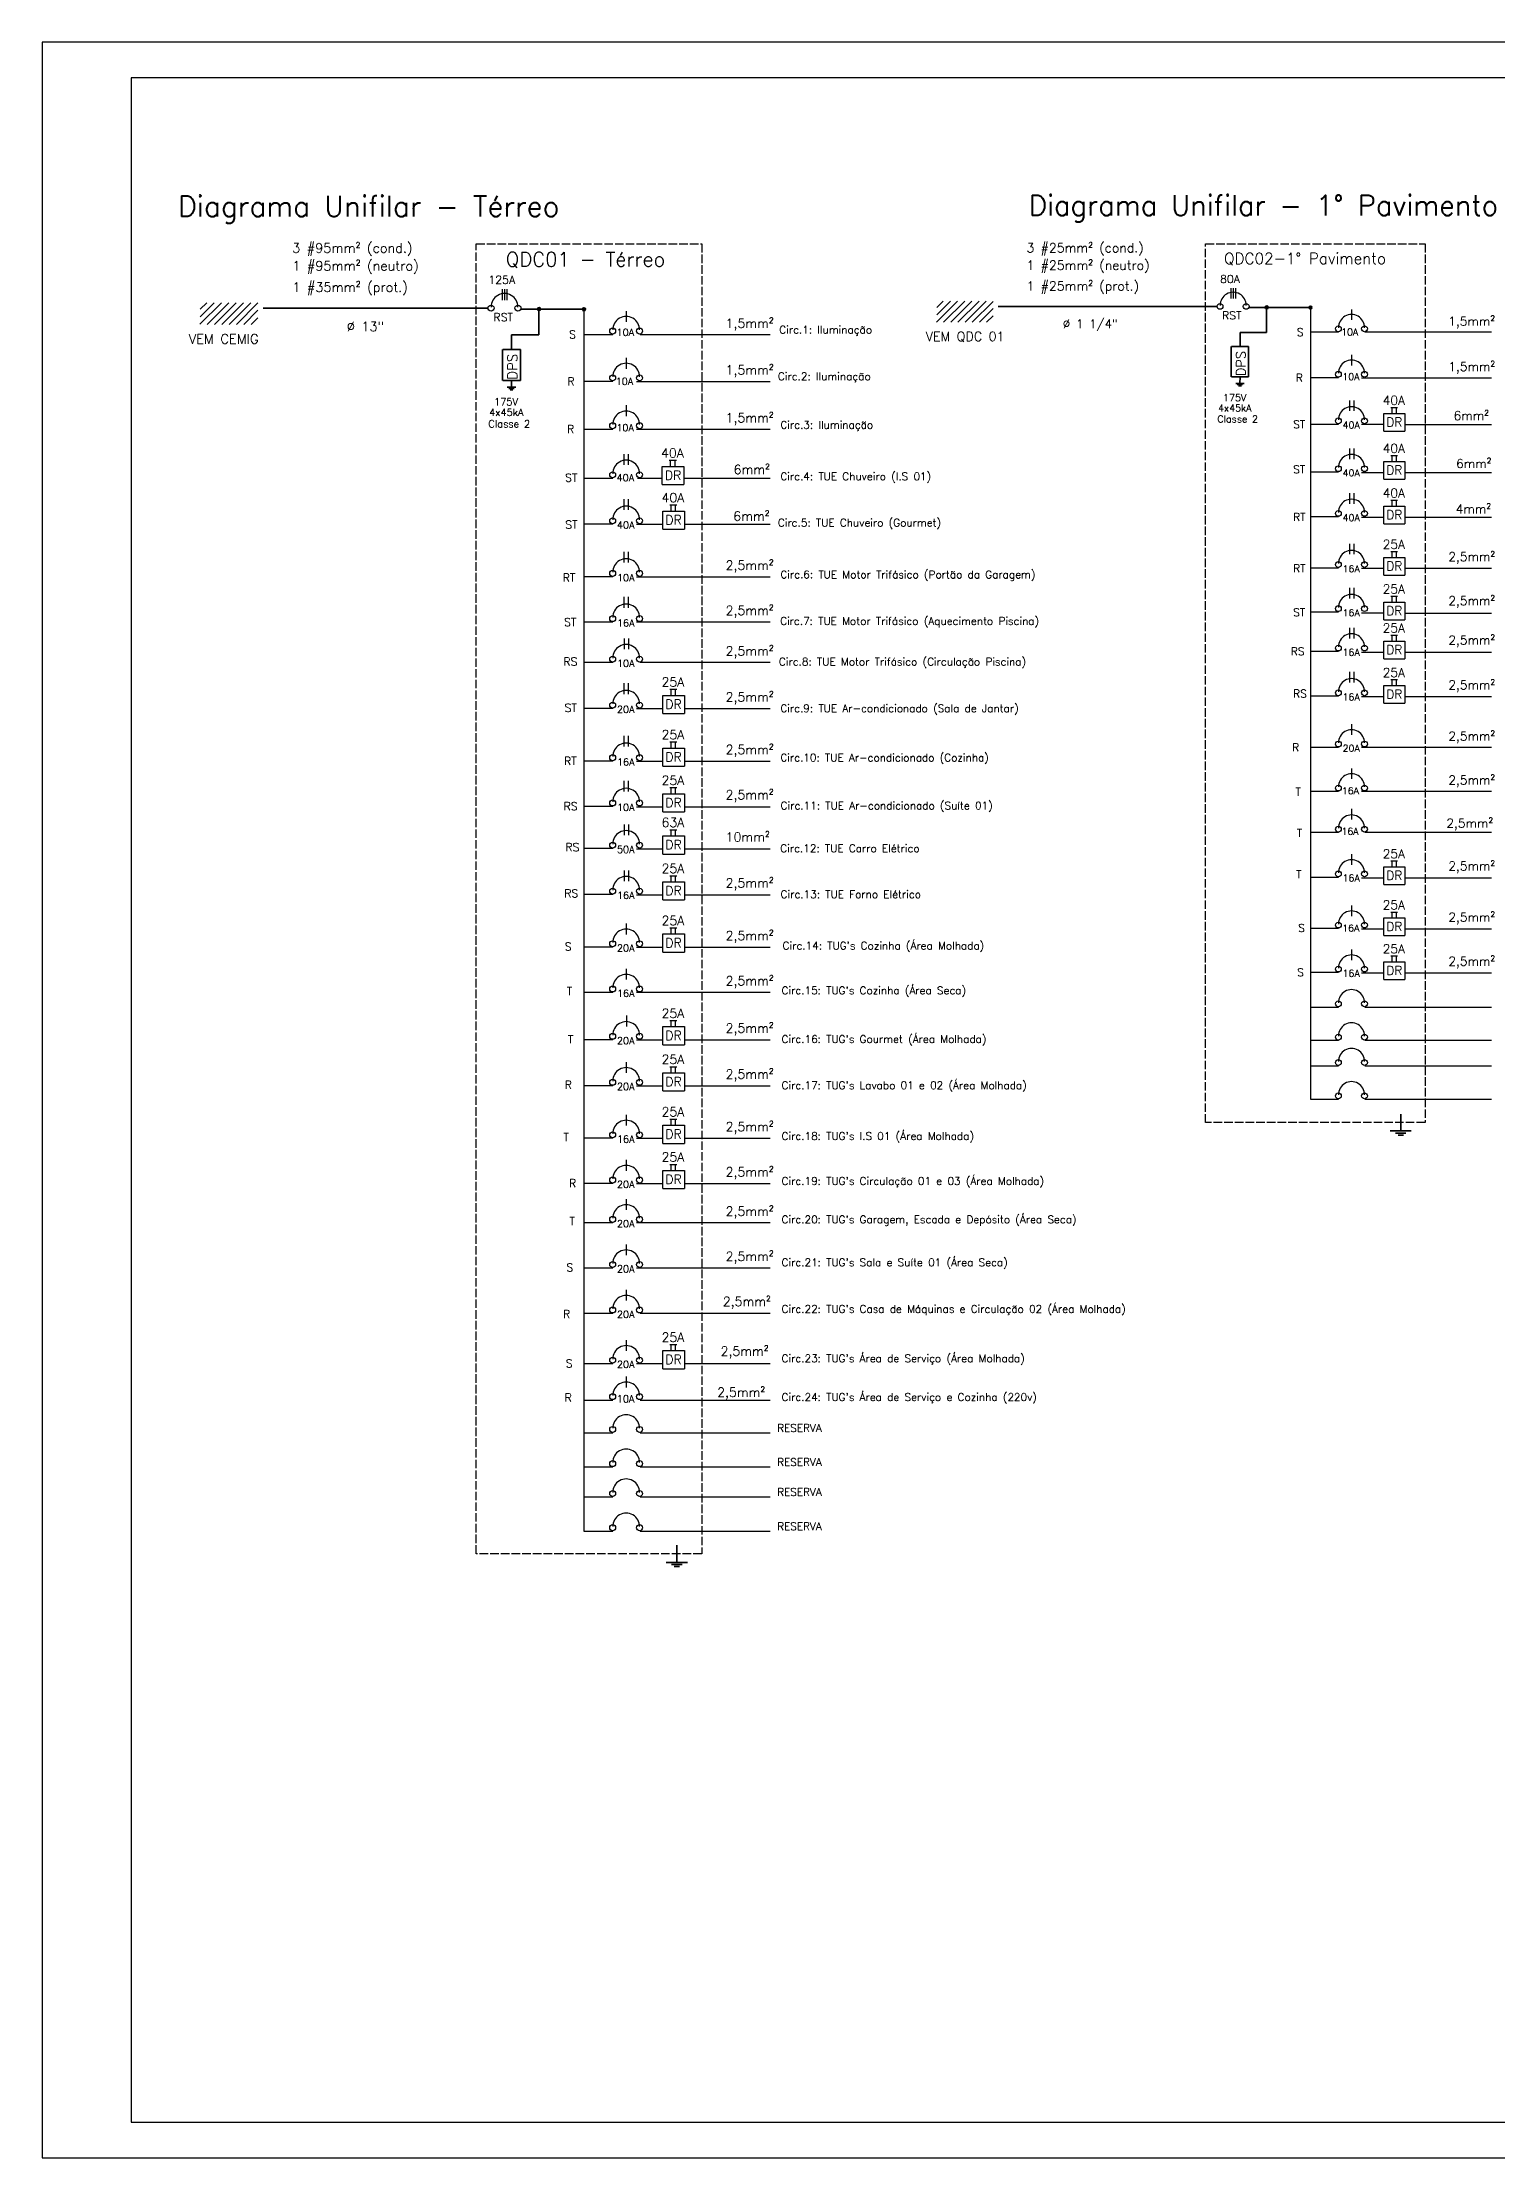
# Model space of a CAD drawing. Header units: millimetres. Extents: x 20625 to 81245, y 3427 to 18613.
# Drawn here: x 77040 to 79084, y 15006 to 17976 of the extents above; entities that cross this region are included whole.
import ezdxf

# ---------------------------------------------------------------- set-up
doc = ezdxf.new("R2010")
doc.units = ezdxf.units.MM
doc.linetypes.add('ACAD_ISO02W100', pattern=[15, 12, -3])
for name, color, linetype, lineweight in [('EJEL05130C', 130, 'Continuous', 30), ('EJEL0550C', 50, 'Continuous', 35), ('EJELFORMATO', 170, 'Continuous', 25)]:
    doc.layers.add(name, color=color, linetype=linetype, lineweight=lineweight)
doc.styles.add('ROMANS', font='romans.shx')

msp = doc.modelspace()

# ---------------------------------------------------------------- hatches: boundary and pattern name
at = {"layer": 'EJEL0550C', "lineweight": -3}
h = msp.add_hatch(dxfattribs=at)
h.set_pattern_fill('ANSI31', color=256, scale=2.23633)
h.set_pattern_definition([(45, (71381.387, 13821.791), (-5.020705, 5.020705), [])])
h.paths.add_polyline_path([(78375.2, 17612.7), (78296.3, 17612.7), (78295.9, 17583), (78375.2, 17583)])
h = msp.add_hatch(dxfattribs=at)
h.set_pattern_fill('ANSI31', color=256, scale=2.297493)
h.set_pattern_definition([(45, (70157.861, 13715.916), (-5.1580185, 5.1580185), [])])
h.paths.add_polyline_path([(77342.9, 17610.5), (77261.9, 17610.5), (77261.5, 17580), (77342.9, 17580)])
at = {"layer": 'EJEL0550C'}
h = msp.add_hatch(color=256, dxfattribs=at)
h.dxf.hatch_style = 1
h.paths.add_polyline_path([(77735.5, 17601.6, 1), (77739.7, 17601.6, 1)])
h = msp.add_hatch(color=256, dxfattribs=at)
h.dxf.hatch_style = 1
h.paths.add_polyline_path([(77798.6, 17601.3, 1), (77802.8, 17601.3, 1)])
h = msp.add_hatch(color=256, dxfattribs=at)
h.dxf.hatch_style = 1
h.paths.add_polyline_path([(78757.3, 17604, 1), (78761.4, 17604, 1)])
h = msp.add_hatch(color=256, dxfattribs=at)
h.dxf.hatch_style = 1
h.paths.add_polyline_path([(78818.7, 17603.7, 1), (78822.8, 17603.7, 1)])

# ---------------------------------------------------------------- linework, layer by layer
at = {"layer": 'EJEL05130C', "linetype": 'ACAD_ISO02W100'}
for p, q in [((77649.4, 17693), (77966, 17693)), ((77649.4, 15854.1), (77649.4, 17693)), ((77966, 17693), (77966, 15854.1)), ((78673.5, 17693), (78981.6, 17693)), ((78673.5, 16459.3), (78673.5, 17693)), ((78981.6, 17693), (78981.6, 16459.3)), ((78981.6, 16459.3), (78673.5, 16459.3)), ((77966, 15854.1), (77649.4, 15854.1))]:
    msp.add_line(p, q, dxfattribs=at)
at = {"layer": 'EJEL0550C', "lineweight": -3}
for p, q in [((77685.7, 17629.4), (77685.7, 17614.2)), ((77689.1, 17629.4), (77689.1, 17614.2)), ((77692.5, 17629.4), (77692.5, 17614.2)), ((78708.8, 17631.1), (78708.8, 17616.3)), ((78712.1, 17631.1), (78712.1, 17616.3)), ((78715.5, 17631.1), (78715.5, 17616.3)), ((77859.9, 17598.7), (77859.9, 17583.5)), ((78878.4, 17601.2), (78878.4, 17586.4)), ((77800.7, 17566), (77841, 17566)), ((77879.4, 17566), (77966, 17566)), ((77938.2, 17566), (78062, 17566)), ((78820.8, 17569.4), (78860, 17569.4)), ((78897.3, 17569.4), (78981.6, 17569.4)), ((78954.6, 17569.4), (79075.2, 17569.4)), ((77859.9, 17533), (77859.9, 17517.8)), ((78878.4, 17537.3), (78878.4, 17522.5)), ((77800.7, 17500.3), (77841, 17500.3)), ((77874.5, 17500.1), (77966, 17500.1)), ((77879.4, 17500.1), (77966, 17500.1)), ((77938.2, 17500.1), (78062, 17500.1)), ((78820.8, 17505.4), (78860, 17505.4)), ((78892.6, 17505.2), (78981.6, 17505.2)), ((78897.3, 17505.2), (78981.6, 17505.2)), ((78954.6, 17505.2), (79075.2, 17505.2)), ((77860, 17466.5), (77860, 17451.3)), ((78875.7, 17473.3), (78875.7, 17458.5)), ((78881.8, 17473.3), (78881.8, 17458.5)), ((78820.8, 17440), (78860, 17440)), ((78892.6, 17439.8), (78923.8, 17439.8)), ((78923.8, 17455.1), (78953.5, 17455.1)), ((78923.8, 17430.3), (78923.8, 17455.1)), ((78943.2, 17463), (78933.5, 17463)), ((78935.3, 17455.1), (78935.3, 17463)), ((78941.4, 17455.1), (78941.4, 17463)), ((78953.5, 17455.1), (78953.5, 17430.3)), ((78953.5, 17440.6), (78953.6, 17440.6)), ((78953.5, 17439.7), (79075.2, 17439.7)), ((77800.7, 17433.1), (77841, 17433.1)), ((77874.5, 17432.9), (77966, 17432.9)), ((77879.4, 17432.9), (77966, 17432.9)), ((77938.2, 17432.9), (78062, 17432.9)), ((78875.7, 17405.8), (78875.7, 17391)), ((78881.8, 17405.8), (78881.8, 17391)), ((78923.8, 17430.3), (78953.5, 17430.3)), ((77856.7, 17398), (77856.7, 17382.8)), ((77862.9, 17398), (77862.9, 17382.8)), ((77910.5, 17380.7), (77941.1, 17380.7)), ((77910.5, 17355.2), (77910.5, 17380.7)), ((77930.5, 17388.8), (77920.5, 17388.8)), ((77922.3, 17380.7), (77922.3, 17388.8)), ((77928.6, 17380.7), (77928.6, 17388.8)), ((77941.1, 17380.7), (77941.1, 17355.2)), ((78923.8, 17387.6), (78953.5, 17387.6)), ((78923.8, 17362.8), (78923.8, 17387.6)), ((78943.2, 17395.5), (78933.5, 17395.5)), ((78935.3, 17387.6), (78935.3, 17395.5)), ((78941.4, 17387.6), (78941.4, 17395.5)), ((78953.5, 17387.6), (78953.5, 17362.8)), ((77800.7, 17364.4), (77841, 17364.4)), ((77875.8, 17364.4), (77910.5, 17364.4)), ((77910.5, 17355.2), (77941.1, 17355.2)), ((77941.1, 17365.8), (77941.2, 17365.8)), ((77941.1, 17364.4), (78062, 17364.4)), ((78820.8, 17373.2), (78860, 17373.2)), ((78892.6, 17372.3), (78923.8, 17372.3)), ((78923.8, 17362.8), (78953.5, 17362.8)), ((78953.5, 17373.2), (78953.6, 17373.2)), ((78953.5, 17372.2), (79075.2, 17372.2)), ((77856.7, 17334.7), (77856.7, 17319.5)), ((77862.9, 17334.7), (77862.9, 17319.5)), ((77911.2, 17317.9), (77941.8, 17317.9)), ((77911.2, 17292.5), (77911.2, 17317.9)), ((77931.2, 17326.1), (77921.2, 17326.1)), ((77923.1, 17317.9), (77923.1, 17326.1)), ((77929.3, 17317.9), (77929.3, 17326.1)), ((77941.8, 17317.9), (77941.8, 17292.5)), ((78875.7, 17343.1), (78875.7, 17328.3)), ((78881.8, 17343.1), (78881.8, 17328.3)), ((78923.8, 17324.9), (78953.5, 17324.9)), ((78923.8, 17300.1), (78923.8, 17324.9)), ((78943.2, 17332.8), (78933.5, 17332.8)), ((78935.3, 17324.9), (78935.3, 17332.8)), ((78941.4, 17324.9), (78941.4, 17332.8)), ((78953.5, 17324.9), (78953.5, 17300.1)), ((77800.7, 17299.9), (77841, 17299.9)), ((77874.5, 17299.7), (77911.2, 17299.7)), ((77911.2, 17292.5), (77941.8, 17292.5)), ((77941.8, 17303.1), (77941.9, 17303.1)), ((77941.8, 17299.7), (78062, 17299.7)), ((78820.8, 17310.4), (78860, 17310.4)), ((78892.6, 17309.6), (78923.8, 17309.6)), ((78923.8, 17300.1), (78953.5, 17300.1)), ((78953.5, 17310.4), (78953.6, 17310.4)), ((78953.5, 17309.5), (79075.2, 17309.5)), ((77856.7, 17260.8), (77856.7, 17245.6)), ((77862.9, 17260.8), (77862.9, 17245.6)), ((78875.7, 17272.1), (78875.7, 17257.3)), ((78881.8, 17272.1), (78881.8, 17257.3)), ((78943.2, 17260.9), (78933.5, 17260.9)), ((78935.3, 17253), (78935.3, 17260.9)), ((78941.4, 17253), (78941.4, 17260.9)), ((77800.7, 17226), (77841, 17226)), ((78820.8, 17238.5), (78860, 17238.5)), ((78892.6, 17237.7), (78923.8, 17237.7)), ((78923.8, 17253), (78953.5, 17253)), ((78923.8, 17228.2), (78923.8, 17253)), ((78923.8, 17228.2), (78953.5, 17228.2)), ((78953.5, 17253), (78953.5, 17228.2)), ((78953.5, 17238.5), (78953.6, 17238.5)), ((78953.5, 17237.6), (79075.2, 17237.6)), ((77856.7, 17197.4), (77856.7, 17182.2)), ((77862.9, 17197.4), (77862.9, 17182.2)), ((77874.5, 17225.8), (77966, 17225.8)), ((77879.4, 17225.8), (77966, 17225.8)), ((77938.2, 17225.8), (78062, 17225.8)), ((78875.7, 17210.1), (78875.7, 17195.3)), ((78881.8, 17210.1), (78881.8, 17195.3)), ((78943.2, 17198.1), (78933.5, 17198.1)), ((78935.3, 17190.2), (78935.3, 17198.1)), ((78941.4, 17190.2), (78941.4, 17198.1)), ((78820.8, 17176.7), (78860, 17176.7)), ((78892.6, 17174.9), (78923.8, 17174.9)), ((78923.8, 17190.2), (78953.5, 17190.2)), ((78923.8, 17165.4), (78923.8, 17190.2)), ((78953.5, 17190.2), (78953.5, 17165.4)), ((78953.5, 17175.7), (78953.6, 17175.7)), ((78953.5, 17174.8), (79075.2, 17174.8)), ((77800.7, 17162.6), (77841, 17162.6)), ((77857.1, 17139.2), (77857.1, 17124)), ((77863.4, 17139.2), (77863.4, 17124)), ((77874.5, 17162.3), (77966, 17162.3)), ((77879.4, 17162.3), (77966, 17162.3)), ((77938.2, 17162.3), (78062, 17162.3)), ((78875.7, 17153.9), (78875.7, 17139.1)), ((78881.8, 17153.9), (78881.8, 17139.1)), ((78923.8, 17165.4), (78953.5, 17165.4)), ((78943.2, 17143.3), (78933.5, 17143.3)), ((78935.3, 17135.4), (78935.3, 17143.3)), ((78941.4, 17135.4), (78941.4, 17143.3)), ((78820.8, 17121.3), (78860, 17121.3)), ((78892.6, 17120.1), (78923.8, 17120.1)), ((78923.8, 17135.4), (78953.5, 17135.4)), ((78923.8, 17110.7), (78923.8, 17135.4)), ((78923.8, 17110.7), (78953.5, 17110.7)), ((78953.5, 17135.4), (78953.5, 17110.7)), ((78953.5, 17121), (78953.6, 17121)), ((78953.5, 17120.1), (79075.2, 17120.1)), ((77800.7, 17105.7), (77841, 17105.7)), ((77879.4, 17105.7), (77966, 17105.7)), ((77938.2, 17105.7), (78062, 17105.7)), ((78875.7, 17092.1), (78875.7, 17077.3)), ((78881.8, 17092.1), (78881.8, 17077.3)), ((78943.2, 17080.9), (78933.5, 17080.9)), ((78935.3, 17073), (78935.3, 17080.9)), ((78941.4, 17073), (78941.4, 17080.9)), ((77856.7, 17076.2), (77856.7, 17061)), ((77862.9, 17076.2), (77862.9, 17061)), ((77911.2, 17059.2), (77941.8, 17059.2)), ((77911.2, 17033.7), (77911.2, 17059.2)), ((77931.2, 17067.3), (77921.2, 17067.3)), ((77923.1, 17059.2), (77923.1, 17067.3)), ((77929.3, 17059.2), (77929.3, 17067.3)), ((77941.8, 17059.2), (77941.8, 17033.7)), ((78820.8, 17058.5), (78860, 17058.5)), ((78892.6, 17057.6), (78923.8, 17057.6)), ((78923.8, 17073), (78953.5, 17073)), ((78923.8, 17048.2), (78923.8, 17073)), ((78923.8, 17048.2), (78953.5, 17048.2)), ((78953.5, 17073), (78953.5, 17048.2)), ((78953.5, 17058.5), (78953.6, 17058.5)), ((78953.5, 17057.6), (79075.2, 17057.6)), ((77800.7, 17041.1), (77841, 17041.1)), ((77874.5, 17040.9), (77911.2, 17040.9)), ((77911.2, 17033.7), (77941.8, 17033.7)), ((77941.8, 17044.3), (77941.9, 17044.3)), ((77941.8, 17040.9), (78062, 17040.9)), ((78878.3, 17018.7), (78878.3, 17003.9)), ((77856.7, 17002.4), (77856.7, 16987.2)), ((77862.9, 17002.4), (77862.9, 16987.2)), ((77931.2, 16993.3), (77921.2, 16993.3)), ((77923.1, 16985.2), (77923.1, 16993.3)), ((77929.3, 16985.2), (77929.3, 16993.3)), ((77800.7, 16967.3), (77841, 16967.3)), ((77874.5, 16966.9), (77911.2, 16966.9)), ((77911.2, 16985.2), (77941.8, 16985.2)), ((77911.2, 16959.7), (77911.2, 16985.2)), ((77911.2, 16959.7), (77941.8, 16959.7)), ((77941.8, 16985.2), (77941.8, 16959.7)), ((77941.8, 16970.3), (77941.9, 16970.3)), ((77941.8, 16966.9), (78062, 16966.9)), ((78820.8, 16986.6), (78860, 16986.6)), ((78892.6, 16986.3), (78981.6, 16986.3)), ((78897.3, 16986.3), (78981.6, 16986.3)), ((78954.6, 16986.3), (79075.2, 16986.3)), ((77856.7, 16939.3), (77856.7, 16924.1)), ((77862.9, 16939.3), (77862.9, 16924.1)), ((77931.2, 16929.2), (77921.2, 16929.2)), ((77923.1, 16921.1), (77923.1, 16929.2)), ((77929.3, 16921.1), (77929.3, 16929.2)), ((78878.4, 16956.7), (78878.4, 16941.9)), ((77800.7, 16903.8), (77841, 16903.8)), ((77874.5, 16902.8), (77911.2, 16902.8)), ((77911.2, 16921.1), (77941.8, 16921.1)), ((77911.2, 16895.6), (77911.2, 16921.1)), ((77941.8, 16921.1), (77941.8, 16895.6)), ((77941.8, 16906.2), (77941.9, 16906.2)), ((77941.8, 16902.8), (78062, 16902.8)), ((78820.8, 16924.8), (78860, 16924.8)), ((78878.5, 16899.7), (78878.5, 16884.9)), ((78892.6, 16924.6), (78981.6, 16924.6)), ((78897.3, 16924.6), (78981.6, 16924.6)), ((78954.6, 16924.6), (79075.2, 16924.6)), ((77857.1, 16878), (77857.1, 16862.8)), ((77863.4, 16878), (77863.4, 16862.8)), ((77911.2, 16895.6), (77941.8, 16895.6)), ((77931.2, 16870.1), (77921.2, 16870.1)), ((77923.1, 16862), (77923.1, 16870.1)), ((77929.3, 16862), (77929.3, 16870.1)), ((77800.7, 16844.5), (77841, 16844.5)), ((77874.5, 16843.7), (77911.2, 16843.7)), ((77911.2, 16862), (77941.8, 16862)), ((77911.2, 16836.5), (77911.2, 16862)), ((77941.8, 16862), (77941.8, 16836.5)), ((77941.8, 16847.1), (77941.9, 16847.1)), ((77941.8, 16843.7), (78062, 16843.7)), ((78820.8, 16867.1), (78860, 16867.1)), ((78897.3, 16867.1), (78981.6, 16867.1)), ((78954.6, 16867.1), (79075.2, 16867.1)), ((77857.1, 16813.5), (77857.1, 16798.3)), ((77863.4, 16813.5), (77863.4, 16798.3)), ((77911.2, 16836.5), (77941.8, 16836.5)), ((78878.4, 16836.1), (78878.4, 16821.3)), ((78923.8, 16818.5), (78953.5, 16818.5)), ((78923.8, 16793.7), (78923.8, 16818.5)), ((78943.2, 16826.4), (78933.5, 16826.4)), ((78935.3, 16818.5), (78935.3, 16826.4)), ((78941.4, 16818.5), (78941.4, 16826.4)), ((78953.5, 16818.5), (78953.5, 16793.7)), ((77911.2, 16797.5), (77941.8, 16797.5)), ((77911.2, 16772), (77911.2, 16797.5)), ((77931.2, 16805.6), (77921.2, 16805.6)), ((77923.1, 16797.5), (77923.1, 16805.6)), ((77929.3, 16797.5), (77929.3, 16805.6)), ((77941.8, 16797.5), (77941.8, 16772)), ((77941.8, 16782.6), (77941.9, 16782.6)), ((78820.8, 16804.2), (78860, 16804.2)), ((78892.6, 16803.2), (78923.8, 16803.2)), ((78923.8, 16793.7), (78953.5, 16793.7)), ((78953.5, 16804), (78953.6, 16804)), ((78953.5, 16803.1), (79075.2, 16803.1)), ((77800.7, 16779.9), (77841, 16779.9)), ((77874.5, 16779.2), (77911.2, 16779.2)), ((77911.2, 16772), (77941.8, 16772)), ((77941.8, 16779.2), (78062, 16779.2)), ((78878.4, 16764.2), (78878.4, 16749.4)), ((78943.2, 16754.6), (78933.5, 16754.6)), ((78935.3, 16746.7), (78935.3, 16754.6)), ((78941.4, 16746.7), (78941.4, 16754.6)), ((77859.9, 16738.8), (77859.9, 16723.6)), ((77911.2, 16724.2), (77941.8, 16724.2)), ((77911.2, 16698.7), (77911.2, 16724.2)), ((77931.2, 16732.3), (77921.2, 16732.3)), ((77923.1, 16724.2), (77923.1, 16732.3)), ((77929.3, 16724.2), (77929.3, 16732.3)), ((77941.8, 16724.2), (77941.8, 16698.7)), ((78820.8, 16732.3), (78860, 16732.3)), ((78892.6, 16731.4), (78923.8, 16731.4)), ((78923.8, 16746.7), (78953.5, 16746.7)), ((78923.8, 16721.9), (78923.8, 16746.7)), ((78923.8, 16721.9), (78953.5, 16721.9)), ((78953.5, 16746.7), (78953.5, 16721.9)), ((78953.5, 16732.3), (78953.6, 16732.3)), ((78953.5, 16731.3), (79075.2, 16731.3)), ((77800.7, 16706.1), (77841, 16706.1)), ((77874.5, 16705.9), (77911.2, 16705.9)), ((77911.2, 16698.7), (77941.8, 16698.7)), ((77941.8, 16709.3), (77941.9, 16709.3)), ((77941.8, 16705.9), (78062, 16705.9)), ((78878.4, 16702.4), (78878.4, 16687.6)), ((78943.2, 16693), (78933.5, 16693)), ((78935.3, 16685.1), (78935.3, 16693)), ((78941.4, 16685.1), (78941.4, 16693)), ((77859.9, 16675.3), (77859.9, 16660.1)), ((78820.8, 16670.6), (78860, 16670.6)), ((78892.6, 16669.8), (78923.8, 16669.8)), ((78923.8, 16685.1), (78953.5, 16685.1)), ((78923.8, 16660.3), (78923.8, 16685.1)), ((78953.5, 16685.1), (78953.5, 16660.3)), ((78953.5, 16670.6), (78953.6, 16670.6)), ((78953.5, 16669.7), (79075.2, 16669.7)), ((77800.7, 16642.6), (77841, 16642.6)), ((77874.5, 16642.4), (77966, 16642.4)), ((77879.4, 16642.4), (77966, 16642.4)), ((77938.2, 16642.4), (78062, 16642.4)), ((78923.8, 16660.3), (78953.5, 16660.3)), ((77860.2, 16609.7), (77860.2, 16594.5)), ((78820.8, 16621.6), (78860, 16621.6)), ((78897.3, 16621.6), (78949.9, 16621.6)), ((78949.9, 16621.6), (79075.2, 16621.6)), ((77800.7, 16576.2), (77841, 16576.2)), ((77874.5, 16575.8), (77911.2, 16575.8)), ((77911.2, 16594.1), (77941.8, 16594.1)), ((77911.2, 16568.6), (77911.2, 16594.1)), ((77931.2, 16602.2), (77921.2, 16602.2)), ((77923.1, 16594.1), (77923.1, 16602.2)), ((77929.3, 16594.1), (77929.3, 16602.2)), ((77941.8, 16594.1), (77941.8, 16568.6)), ((77941.8, 16579.2), (77941.9, 16579.2)), ((77941.8, 16575.8), (78062, 16575.8)), ((78820.8, 16574.9), (78860, 16574.9)), ((78897.3, 16574.9), (78949.9, 16574.9)), ((78949.9, 16574.9), (79075.2, 16574.9)), ((77859.9, 16544.4), (77859.9, 16529.2)), ((77911.2, 16568.6), (77941.8, 16568.6)), ((77911.2, 16529.3), (77941.8, 16529.3)), ((77911.2, 16503.8), (77911.2, 16529.3)), ((77931.2, 16537.4), (77921.2, 16537.4)), ((77923.1, 16529.3), (77923.1, 16537.4)), ((77929.3, 16529.3), (77929.3, 16537.4)), ((77941.8, 16529.3), (77941.8, 16503.8)), ((77941.8, 16514.5), (77941.9, 16514.5)), ((78820.8, 16539.1), (78860, 16539.1)), ((78897.3, 16539.1), (78949.9, 16539.1)), ((78949.9, 16539.1), (79075.2, 16539.1)), ((77800.7, 16511.6), (77841, 16511.6)), ((77874.5, 16511), (77911.2, 16511)), ((77911.2, 16503.8), (77941.8, 16503.8)), ((77941.8, 16511), (78062, 16511)), ((78820.8, 16492.4), (78860, 16492.4)), ((78897.3, 16492.4), (78949.9, 16492.4)), ((78949.9, 16492.4), (79075.2, 16492.4)), ((77859.9, 16470.5), (77859.9, 16455.3)), ((77911.2, 16455.7), (77941.8, 16455.7)), ((77911.2, 16430.2), (77911.2, 16455.7)), ((77931.2, 16463.8), (77921.2, 16463.8)), ((77923.1, 16455.7), (77923.1, 16463.8)), ((77929.3, 16455.7), (77929.3, 16463.8)), ((77941.8, 16455.7), (77941.8, 16430.2)), ((77800.7, 16437.8), (77841, 16437.8)), ((77874.5, 16437.4), (77911.2, 16437.4)), ((77911.2, 16430.2), (77941.8, 16430.2)), ((77941.8, 16440.8), (77941.9, 16440.8)), ((77941.8, 16437.4), (78062, 16437.4)), ((77859.9, 16407), (77859.9, 16391.8)), ((77931.2, 16400.3), (77921.2, 16400.3)), ((77923.1, 16392.2), (77923.1, 16400.3)), ((77929.3, 16392.2), (77929.3, 16400.3)), ((77800.7, 16374.3), (77841, 16374.3)), ((77874.5, 16373.9), (77911.2, 16373.9)), ((77911.2, 16392.2), (77941.8, 16392.2)), ((77911.2, 16366.7), (77911.2, 16392.2)), ((77911.2, 16366.7), (77941.8, 16366.7)), ((77941.8, 16392.2), (77941.8, 16366.7)), ((77941.8, 16377.3), (77941.9, 16377.3)), ((77941.8, 16373.9), (78062, 16373.9)), ((77859.9, 16351.9), (77859.9, 16336.7)), ((77800.7, 16319.1), (77841, 16319.1)), ((77874.5, 16318.9), (77966, 16318.9)), ((77879.4, 16318.9), (77966, 16318.9)), ((77938.2, 16318.9), (78062, 16318.9)), ((77859.9, 16288.4), (77859.9, 16273.2)), ((77800.7, 16255.7), (77841, 16255.7)), ((77874.5, 16255.4), (77966, 16255.4)), ((77879.4, 16255.4), (77966, 16255.4)), ((77938.2, 16255.4), (78062, 16255.4)), ((77859.9, 16224.6), (77859.9, 16209.4)), ((77800.7, 16191.6), (77841, 16191.6)), ((77879.4, 16191.6), (77933.3, 16191.6)), ((77933.3, 16191.6), (78062, 16191.6)), ((77859.9, 16154.1), (77859.9, 16138.9)), ((77911.2, 16139.3), (77941.8, 16139.3)), ((77911.2, 16113.8), (77911.2, 16139.3)), ((77931.2, 16147.4), (77921.2, 16147.4)), ((77923.1, 16139.3), (77923.1, 16147.4)), ((77929.3, 16139.3), (77929.3, 16147.4)), ((77941.8, 16139.3), (77941.8, 16113.8)), ((77800.7, 16121.2), (77841, 16121.2)), ((77859.9, 16102.9), (77859.9, 16087.7)), ((77874.5, 16121), (77911.2, 16121)), ((77911.2, 16113.8), (77941.8, 16113.8)), ((77941.8, 16124.4), (77941.9, 16124.4)), ((77941.8, 16121), (78062, 16121)), ((77800.7, 16069.9), (77841, 16069.9)), ((77879.4, 16069.9), (77933.3, 16069.9)), ((77933.3, 16069.9), (78062, 16069.9)), ((77800.7, 16023.9), (77841, 16023.9)), ((77879.4, 16023.9), (77933.3, 16023.9)), ((77933.3, 16023.9), (78062, 16023.9)), ((77800.7, 15975.9), (77841, 15975.9)), ((77879.4, 15975.9), (77933.3, 15975.9)), ((77933.3, 15975.9), (78062, 15975.9)), ((77800.7, 15933.9), (77841, 15933.9)), ((77879.4, 15933.9), (77933.3, 15933.9)), ((77933.3, 15933.9), (78062, 15933.9)), ((77800.7, 15885.9), (77841, 15885.9)), ((77879.4, 15885.9), (77933.3, 15885.9)), ((77933.3, 15885.9), (78062, 15885.9))]:
    msp.add_line(p, q, dxfattribs=at)
at = {"layer": 'EJEL0550C'}
for p, q in [((77666.1, 17602.9), (77350.3, 17602.9)), ((77801.2, 17601.4), (77711.9, 17601.4)), ((77737.2, 17565.5), (77737.2, 17601.4)), ((78689.7, 17605.3), (78382.3, 17605.3)), ((78821.3, 17603.8), (78734.3, 17603.8)), ((78759, 17568.9), (78759, 17603.8)), ((77699.1, 17544.8), (77699.1, 17565.5)), ((77699.1, 17565.5), (77737.2, 17565.5)), ((78721.9, 17548.8), (78721.9, 17568.9)), ((78721.9, 17568.9), (78759, 17568.9)), ((77686.5, 17501.3), (77686.5, 17544.8)), ((77711.6, 17544.8), (77686.6, 17544.8)), ((77711.6, 17501.2), (77711.6, 17544.8)), ((78709.6, 17506.4), (78709.6, 17548.8)), ((78734, 17548.8), (78709.7, 17548.8)), ((78734, 17506.4), (78734, 17548.8)), ((77711.6, 17501.2), (77686.6, 17501.3)), ((77699, 17491.8), (77699.1, 17501.3)), ((78734, 17506.4), (78709.7, 17506.4)), ((78727.8, 17497.2), (78715.8, 17497.2)), ((78725.4, 17495.5), (78718, 17495.5)), ((78723.8, 17493.8), (78719.7, 17493.8)), ((78721.8, 17497.2), (78721.9, 17506.4)), ((77705.2, 17491.8), (77692.9, 17491.8)), ((77702.7, 17490.1), (77695.1, 17490.1)), ((77701, 17488.4), (77696.9, 17488.4))]:
    msp.add_line(p, q, dxfattribs=at)
at = {"layer": 'EJEL0550C', "linetype": 'ByBlock', "lineweight": -3}
for p, q in [((77800.7, 17601.4), (77800.7, 15885.9)), ((78820.8, 17603.8), (78820.8, 16492.4))]:
    msp.add_line(p, q, dxfattribs=at)
at = {"layer": 'EJEL0550C', "linetype": 'Continuous'}
for p, q in [((78947.6, 16471), (78947.6, 16447.6)), ((78932.9, 16447.6), (78962.2, 16447.6)), ((78940.3, 16444.7), (78954.9, 16444.7)), ((78943.9, 16441.7), (78951.3, 16441.7)), ((77931, 15866.1), (77931, 15842)), ((77915.9, 15842), (77946, 15842)), ((77923.5, 15839), (77938.5, 15839)), ((77927.2, 15836), (77934.8, 15836))]:
    msp.add_line(p, q, dxfattribs=at)
at = {"layer": 'EJEL0550C', "lineweight": -3}
for centre, radius in [((77670.2, 17602.9), 4.17), ((77708, 17602.9), 4.17), ((78693.8, 17605.3), 4.06), ((78730.5, 17605.3), 4.06), ((77841, 17570.7), 4.17), ((77878.7, 17570.7), 4.17), ((78860, 17573.9), 4.06), ((78896.7, 17573.9), 4.06), ((77841, 17505), 4.17), ((77878.7, 17505), 4.17), ((78860, 17510), 4.06), ((78896.7, 17510), 4.06), ((77841, 17437.8), 4.17), ((77878.7, 17437.8), 4.17), ((78860, 17444.6), 4.06), ((78896.7, 17444.6), 4.06), ((78860, 17377.5), 4.06), ((78896.7, 17377.5), 4.06), ((77841, 17368.9), 4.17), ((77878.7, 17368.9), 4.17), ((78860, 17314.7), 4.06), ((78896.7, 17314.7), 4.06), ((77841, 17304.3), 4.17), ((77878.7, 17304.3), 4.17), ((77841, 17230.5), 4.17), ((77878.7, 17230.5), 4.17), ((78860, 17242.8), 4.06), ((78896.7, 17242.8), 4.06), ((77841, 17167), 4.17), ((77878.7, 17167), 4.17), ((78860, 17181), 4.06), ((78896.7, 17181), 4.06), ((77841, 17110.1), 4.17), ((77878.7, 17110.1), 4.17), ((78860, 17125.6), 4.06), ((78896.7, 17125.6), 4.06), ((77841, 17045.5), 4.17), ((77878.7, 17045.5), 4.17), ((78860, 17062.8), 4.06), ((78896.7, 17062.8), 4.06), ((78860, 16990.9), 4.06), ((78896.7, 16990.9), 4.06), ((77841, 16971.7), 4.17), ((77878.7, 16971.7), 4.17), ((78860, 16929.1), 4.06), ((78896.7, 16929.1), 4.06), ((77841, 16908.2), 4.17), ((77878.7, 16908.2), 4.17), ((78860, 16871.4), 4.06), ((78896.7, 16871.4), 4.06), ((77841, 16848.9), 4.17), ((77878.7, 16848.9), 4.17), ((78860, 16808.5), 4.06), ((78896.7, 16808.5), 4.06), ((77841, 16784.4), 4.17), ((77878.7, 16784.4), 4.17), ((78860, 16736.7), 4.06), ((78896.7, 16736.7), 4.06), ((77841, 16710.5), 4.17), ((77878.7, 16710.5), 4.17), ((78860, 16674.9), 4.06), ((78896.7, 16674.9), 4.06), ((77841, 16647), 4.17), ((77878.7, 16647), 4.17), ((78860, 16626.2), 4.06), ((78896.7, 16626.2), 4.06), ((77841, 16580.6), 4.17), ((77878.7, 16580.6), 4.17), ((78860, 16579.4), 4.06), ((78896.7, 16579.4), 4.06), ((78860, 16543.6), 4.06), ((78896.7, 16543.6), 4.06), ((77841, 16516), 4.17), ((77878.7, 16516), 4.17), ((78860, 16496.9), 4.06), ((78896.7, 16496.9), 4.06), ((77841, 16442.2), 4.17), ((77878.7, 16442.2), 4.17), ((77841, 16378.7), 4.17), ((77878.7, 16378.7), 4.17), ((77841, 16323.5), 4.17), ((77878.7, 16323.5), 4.17), ((77841, 16260.1), 4.17), ((77878.7, 16260.1), 4.17), ((77841, 16196.3), 4.17), ((77878.7, 16196.3), 4.17), ((77841, 16125.8), 4.17), ((77878.7, 16125.8), 4.17), ((77841, 16074.6), 4.17), ((77878.7, 16074.6), 4.17), ((77841, 16028.6), 4.17), ((77878.7, 16028.6), 4.17), ((77841, 15980.6), 4.17), ((77878.7, 15980.6), 4.17), ((77841, 15938.6), 4.17), ((77878.7, 15938.6), 4.17), ((77841, 15890.6), 4.17), ((77878.7, 15890.6), 4.17)]:
    msp.add_circle(centre, radius, dxfattribs=at)
at = {"layer": 'EJEL0550C'}
for centre, radius in [((77737.6, 17601.6), 2.11), ((77800.7, 17601.3), 2.11), ((78759.3, 17604), 2.05), ((78820.8, 17603.7), 2.05)]:
    msp.add_circle(centre, radius, dxfattribs=at)
at = {"layer": 'EJEL0550C', "lineweight": -3}
for centre, radius in [((77689.1, 17604.5), 18.9), ((78712.2, 17606.8), 18.4), ((77859.9, 17572.3), 18.9), ((78878.4, 17575.5), 18.4), ((77859.9, 17506.6), 18.9), ((78878.4, 17511.5), 18.4), ((78878.4, 17446.1), 18.4), ((77859.9, 17439.4), 18.9), ((77859.9, 17370.5), 18.9), ((78878.4, 17379.1), 18.4), ((77859.9, 17305.9), 18.9), ((78878.4, 17316.2), 18.4), ((78878.4, 17244.3), 18.4), ((77859.9, 17232.1), 18.9), ((78878.4, 17182.6), 18.4), ((77859.9, 17168.6), 18.9), ((78878.4, 17127.2), 18.4), ((77859.9, 17111.7), 18.9), ((78878.4, 17064.3), 18.4), ((77859.9, 17047.2), 18.9), ((77859.9, 16973.3), 18.9), ((78878.4, 16992.5), 18.4), ((78878.4, 16930.7), 18.4), ((77859.9, 16909.8), 18.9), ((78878.4, 16872.9), 18.4), ((77859.9, 16850.5), 18.9), ((78878.4, 16810.1), 18.4), ((77859.9, 16786), 18.9), ((78878.4, 16738.2), 18.4), ((77859.9, 16712.1), 18.9), ((78878.4, 16676.4), 18.4), ((77859.9, 16648.6), 18.9), ((78878.4, 16627.7), 18.4), ((77859.9, 16582.2), 18.9), ((78878.4, 16581), 18.4), ((78878.4, 16545.2), 18.4), ((77859.9, 16517.7), 18.9), ((78878.4, 16498.5), 18.4), ((77859.9, 16443.8), 18.9), ((77859.9, 16380.3), 18.9), ((77859.9, 16325.2), 18.9), ((77859.9, 16261.7), 18.9), ((77859.9, 16197.9), 18.9), ((77859.9, 16127.4), 18.9), ((77859.9, 16076.2), 18.9), ((77859.9, 16030.2), 18.9), ((77859.9, 15982.2), 18.9), ((77859.9, 15940.2), 18.9), ((77859.9, 15892.2), 18.9)]:
    msp.add_arc(centre, radius, 359.8656, 180.134, dxfattribs=at)
at = {"layer": 'EJELFORMATO', "color": 7}
msp.add_lwpolyline([(77040.1, 15006.1), (81245.1, 15006.1), (81245.1, 17976.1), (77040.1, 17976.1)], close=True, dxfattribs=at)
at = {"layer": 'EJELFORMATO'}
msp.add_lwpolyline([(81195.1, 15056.1), (81195.1, 17926.1), (77165.1, 17926.1), (77165.1, 15056.1)], close=True, dxfattribs=at)

# ---------------------------------------------------------------- texts
at = {"layer": 'EJEL0550C', "lineweight": -3, "style": 'ROMANS'}
for s, height, p in [('Diagrama Unifilar - Térreo', 29.207, (77230.7, 17731.4)), ('Diagrama Unifilar - 1° Pavimento', 28.43, (78425.2, 17733.1)), ('3 #95mm² (cond.) ', 13.24, (77391, 17680.7)), ('QDC01 - Térreo', 20.171, (77690.9, 17661.5)), ('3 #25mm² (cond.) ', 12.888, (78422, 17681.1)), ('1 #25mm² (neutro)', 12.888, (78422.1, 17656.7)), ('QDC02-1° Pavimento', 15.598, (78699.5, 17664.8)), ('1 #95mm² (neutro)', 13.24, (77391.1, 17655.7)), ('125A', 11.34, (77666.3, 17637)), ('1 #25mm² (prot.)', 12.888, (78422.1, 17627.5)), ('80A', 11.03, (78694.1, 17638.3)), ('1 #35mm² (prot.)', 13.24, (77391.2, 17625.7)), ('Ø 13"', 13.24, (77467.7, 17570.5)), ('RST', 11.24, (77673.6, 17584.5)), ('1,5mm²', 12.89, (77999.6, 17575.2)), ('Ø 1 1/4"', 12.01, (78473, 17575, -448452.2)), ('RST', 10.94, (78697, 17587.4)), ('1,5mm²', 12.54, (79014.3, 17578.3)), ('VEM CEMIG', 13.45, (77245.8, 17553)), ('S', 11.2, (77779.7, 17560.4)), ('10A', 9.91, (77846.4, 17563.8)), ('Circ.1: Iluminação', 10.739, (78075, 17567.2)), ('VEM QDC 01', 13.1, (78280.7, 17556.7)), ('S', 10.9, (78801.8, 17563.7)), ('10A', 9.65, (78863.8, 17564.5)), ('1,5mm²', 12.89, (77999.6, 17509.7)), ('1,5mm²', 12.54, (79014.4, 17514.6)), ('R', 11.2, (77777.4, 17494.4)), ('10A', 9.91, (77845.3, 17495.1)), ('Circ.2: Iluminação', 10.739, (78073.1, 17501.8)), ('R', 10.9, (78800.2, 17499.8)), ('10A', 9.65, (78865.6, 17501.8)), ('40A', 12.54, (78922.2, 17467.2)), ('R', 11.2, (77776.9, 17427.5)), ('10A', 9.91, (77846.2, 17430)), ('1,5mm²', 12.89, (77999.6, 17442.5)), ('Circ.3: Iluminação', 10.739, (78076.5, 17433.6)), ('ST', 10.94, (78796.6, 17434.4)), ('40A', 9.65, (78865.9, 17433.9)), ('DR', 12.54, (78927.4, 17436.7)), ('6mm²', 12.54, (79021.8, 17445.7)), ('40A', 12.89, (77908.9, 17393)), ('40A', 12.54, (78922.2, 17399.7)), ('DR', 12.89, (77914.2, 17361.8)), ('6mm²', 12.89, (78010.9, 17369.9)), ('ST', 10.94, (78796.6, 17371.1)), ('40A', 9.65, (78865.9, 17366.8)), ('DR', 12.54, (78927.4, 17369.3)), ('6mm²', 12.54, (79025.3, 17378.5)), ('ST', 11.24, (77774.2, 17359.2)), ('40A', 9.91, (77846.6, 17359.8)), ('Circ.4: TUE Chuveiro (I.S 01)', 10.739, (78076.5, 17361.3)), ('40A', 12.54, (78922.2, 17337)), ('40A', 12.89, (77909.6, 17330.3)), ('6mm²', 12.89, (78010.4, 17304.4)), ('RT', 10.94, (78796.6, 17304.2)), ('DR', 12.54, (78927.4, 17306.5)), ('4mm²', 12.54, (79024.8, 17314.7)), ('ST', 11.24, (77774.4, 17293.3)), ('40A', 9.91, (77847.1, 17293.4)), ('DR', 12.89, (77914.9, 17299.1)), ('Circ.5: TUE Chuveiro (Gourmet)', 10.739, (78073, 17296.3)), ('40A', 9.65, (78865.9, 17304)), ('25A', 12.54, (78922.2, 17265)), ('2,5mm²', 12.54, (79014.4, 17247.6)), ('RT', 11.24, (77770.8, 17218.9)), ('10A', 9.91, (77847.1, 17219.5)), ('2,5mm²', 12.89, (77999.6, 17235.5)), ('Circ.6: TUE Motor Trifásico (Portão da Garagem)', 10.739, (78076.5, 17223.5)), ('RT', 10.94, (78796.6, 17232)), ('16A', 9.65, (78865.9, 17232.1)), ('DR', 12.54, (78927.4, 17234.6)), ('25A', 12.54, (78922.2, 17202.3)), ('2,5mm²', 12.54, (79014.4, 17185.8)), ('ST', 11.24, (77772.7, 17156.5)), ('2,5mm²', 12.89, (77999.6, 17172)), ('Circ.7: TUE Motor Trifásico (Aquecimento Piscina)', 10.739, (78076.2, 17158.3)), ('ST', 10.94, (78796.6, 17170.3)), ('16A', 9.65, (78865.9, 17170.3)), ('DR', 12.54, (78927.4, 17171.8)), ('16A', 9.91, (77847.1, 17156)), ('25A', 12.54, (78922.2, 17147.5)), ('2,5mm²', 12.54, (79014.4, 17130.5)), ('RS', 11.24, (77771.8, 17101)), ('10A', 9.91, (77847.1, 17099.1)), ('2,5mm²', 12.89, (77999.6, 17115.1)), ('Circ.8: TUE Motor Trifásico (Circulação Piscina)', 10.739, (78074.5, 17101.1)), ('RS', 10.94, (78793.1, 17115.5)), ('16A', 9.65, (78865.9, 17114.9)), ('DR', 12.54, (78927.4, 17117.1)), ('25A', 12.89, (77909.6, 17071.6)), ('25A', 12.54, (78922.2, 17085)), ('2,5mm²', 12.54, (79014.4, 17067.6)), ('DR', 12.89, (77914.9, 17040.3)), ('2,5mm²', 12.89, (77999.6, 17050.5)), ('Circ.9: TUE Ar-condicionado (Sala de Jantar)', 10.739, (78076.5, 17035.7)), ('RS', 10.94, (78796.6, 17056.3)), ('16A', 9.65, (78865.9, 17052.1)), ('DR', 12.54, (78927.4, 17054.6)), ('ST', 11.24, (77773.5, 17036.1)), ('20A', 9.91, (77847.1, 17034.6)), ('25A', 12.89, (77909.6, 16997.6)), ('2,5mm²', 12.89, (77999.6, 16976.7)), ('R', 10.9, (78795.3, 16980.8)), ('20A', 9.65, (78865.9, 16980.2)), ('2,5mm²', 12.54, (79014.4, 16995.7)), ('RT', 11.24, (77772.7, 16961.5)), ('16A', 9.91, (77847.1, 16960.7)), ('DR', 12.89, (77914.9, 16966.3)), ('Circ.10: TUE Ar-condicionado (Cozinha)', 10.739, (78076.5, 16966.5)), ('25A', 12.89, (77909.6, 16933.5)), ('T', 10.9, (78799.9, 16918.4)), ('16A', 9.65, (78864.9, 16920.4)), ('2,5mm²', 12.54, (79014.4, 16934)), ('RS', 11.24, (77772.1, 16898)), ('10A', 9.91, (77847.1, 16897.2)), ('DR', 12.89, (77914.9, 16902.2)), ('2,5mm²', 12.89, (77999.6, 16913.2)), ('Circ.11: TUE Ar-condicionado (Suíte 01)', 10.739, (78076.9, 16899.1)), ('63A', 12.89, (77909.6, 16874.4)), ('T', 10.9, (78801.8, 16860.4)), ('16A', 9.65, (78864.4, 16863.4)), ('2,5mm²', 12.54, (79011.6, 16873.5)), ('RS', 11.24, (77774.6, 16840.5)), ('50A', 9.91, (77847.1, 16837.9)), ('DR', 12.89, (77914.9, 16843.1)), ('10mm²', 12.89, (77999.6, 16853.9)), ('Circ.12: TUE Carro Elétrico', 10.739, (78076.4, 16839.1)), ('25A', 12.54, (78922.2, 16830.5)), ('25A', 12.89, (77909.6, 16809.8)), ('T', 10.9, (78800.9, 16802.4)), ('DR', 12.54, (78927.4, 16800.1)), ('2,5mm²', 12.54, (79014.4, 16813.4)), ('RS', 11.24, (77773, 16775.6)), ('16A', 9.91, (77847.1, 16773.4)), ('DR', 12.89, (77914.9, 16778.6)), ('2,5mm²', 12.89, (77999.6, 16789.3)), ('Circ.13: TUE Forno Elétrico', 10.739, (78076.9, 16774.6)), ('16A', 9.65, (78865.9, 16797.9)), ('25A', 12.54, (78922.2, 16758.8)), ('2,5mm²', 12.54, (79014.4, 16741.5)), ('25A', 12.89, (77909.6, 16736.6)), ('2,5mm²', 12.89, (77999.6, 16715.5)), ('S', 10.9, (78803.4, 16727.3)), ('16A', 9.65, (78865.4, 16727.6)), ('DR', 12.54, (78927.4, 16728.4)), ('S', 11.2, (77773.6, 16700.9)), ('20A', 9.91, (77847.1, 16699.5)), ('DR', 12.89, (77914.9, 16705.3)), ("Circ.14: TUG's Cozinha (Área Molhada)", 10.739, (78079.7, 16702.5)), ('25A', 12.54, (78922.2, 16697.1)), ('2,5mm²', 12.54, (79014.4, 16679.7)), ('2,5mm²', 12.89, (77999.6, 16652)), ('S', 10.9, (78802.1, 16665)), ('16A', 9.65, (78865.9, 16664.2)), ('DR', 12.54, (78927.4, 16666.7)), ('T', 11.2, (77776.5, 16638.5)), ('16A', 9.91, (77847.1, 16636.1)), ("Circ.15: TUG's Cozinha (Área Seca)", 10.739, (78078.2, 16639.5)), ('25A', 12.89, (77909.6, 16606.4)), ('T', 11.2, (77778.1, 16570.7)), ('20A', 9.91, (77847.1, 16569.6)), ('DR', 12.89, (77914.9, 16575.2)), ('2,5mm²', 12.89, (77999.6, 16585.6)), ("Circ.16: TUG's Gourmet (Área Molhada)", 10.739, (78078.2, 16571.2)), ('25A', 12.89, (77909.6, 16541.7)), ('R', 11.2, (77773.6, 16506.9)), ('20A', 9.91, (77847.1, 16505.1)), ('DR', 12.89, (77914.9, 16510.4)), ('2,5mm²', 12.89, (77999.6, 16521)), ("Circ.17: TUG's Lavabo 01 e 02 (Área Molhada)", 10.739, (78078.2, 16506.4)), ('25A', 12.89, (77909.6, 16468.1)), ('2,5mm²', 12.89, (77999.6, 16447.2)), ('T', 11.2, (77771.8, 16433.4)), ('16A', 9.91, (77847.1, 16431.2)), ('DR', 12.89, (77914.9, 16436.8)), ("Circ.18: TUG's I.S 01 (Área Molhada)", 10.739, (78078.2, 16435.1)), ('25A', 12.89, (77909.6, 16404.6)), ('2,5mm²', 12.89, (77999.6, 16383.7)), ('R', 11.2, (77779.8, 16368.7)), ('20A', 9.91, (77847.1, 16367.7)), ('DR', 12.89, (77914.9, 16373.3)), ("Circ.19: TUG's Circulação 01 e 03 (Área Molhada)", 10.739, (78078.2, 16372)), ('2,5mm²', 12.89, (77999.6, 16328.5)), ('T', 11.2, (77780.3, 16315.6)), ('20A', 9.91, (77847.1, 16312.6)), ("Circ.20: TUG's Garagem, Escada e Depósito (Área Seca)", 10.739, (78078.2, 16318)), ('2,5mm²', 12.89, (77999.6, 16265.1)), ('S', 11.2, (77776, 16250.4)), ('20A', 9.91, (77847.1, 16249.1)), ("Circ.21: TUG's Sala e Suíte 01 (Área Seca)", 10.739, (78078.2, 16257.7)), ('2,5mm²', 12.89, (77995.6, 16201.8)), ('R', 11.2, (77771.5, 16185)), ('20A', 9.91, (77847.1, 16185.3)), ("Circ.22: TUG's Casa de Máquinas e Circulação 02 (Área Molhada)", 10.739, (78078.2, 16192.4)), ('25A', 12.89, (77909.6, 16151.6)), ('DR', 12.89, (77914.9, 16120.4)), ('2,5mm²', 12.89, (77992.5, 16132.1)), ("Circ.23: TUG's Área de Serviço (Área Molhada)", 10.739, (78078.2, 16122.9)), ('S', 11.2, (77775, 16115.7)), ('20A', 9.91, (77847.1, 16114.9)), ('R', 11.2, (77773.5, 16067.7)), ('10A', 9.91, (77846.8, 16066.6)), ('2,5mm²', 12.89, (77987.7, 16074.4)), ("Circ.24: TUG's Área de Serviço e Cozinha (220v)", 10.739, (78078.2, 16068.6)), ('RESERVA', 10.74, (78072, 16025.3)), ('RESERVA', 10.74, (78072, 15977.3)), ('RESERVA', 10.74, (78072, 15935.3)), ('RESERVA', 10.74, (78072, 15887.3))]:
    msp.add_text(s, height=height, dxfattribs=at).set_placement(p)
at = {"layer": 'EJEL0550C', "style": 'ROMANS'}
for height, p in [(13.63, (77707, 17502.4)), (13.26, (78729.6, 17507.4))]:
    msp.add_text('DPS', height=height, rotation=90, dxfattribs=at).set_placement(p)
for s, height, p in [('175V', 10.06, (77674.5, 17466.4)), ('4x45kA', 9.79, (78691.1, 17458)), ('175V', 9.79, (78698, 17472.4)), ('Classe 2', 10.06, (77666.5, 17435.4)), ('4x45kA', 10.06, (77667.5, 17451.6)), ('Classe 2', 9.79, (78690.1, 17442.3))]:
    msp.add_text(s, height=height, dxfattribs=at).set_placement(p)

doc.saveas('drawing.dxf')
